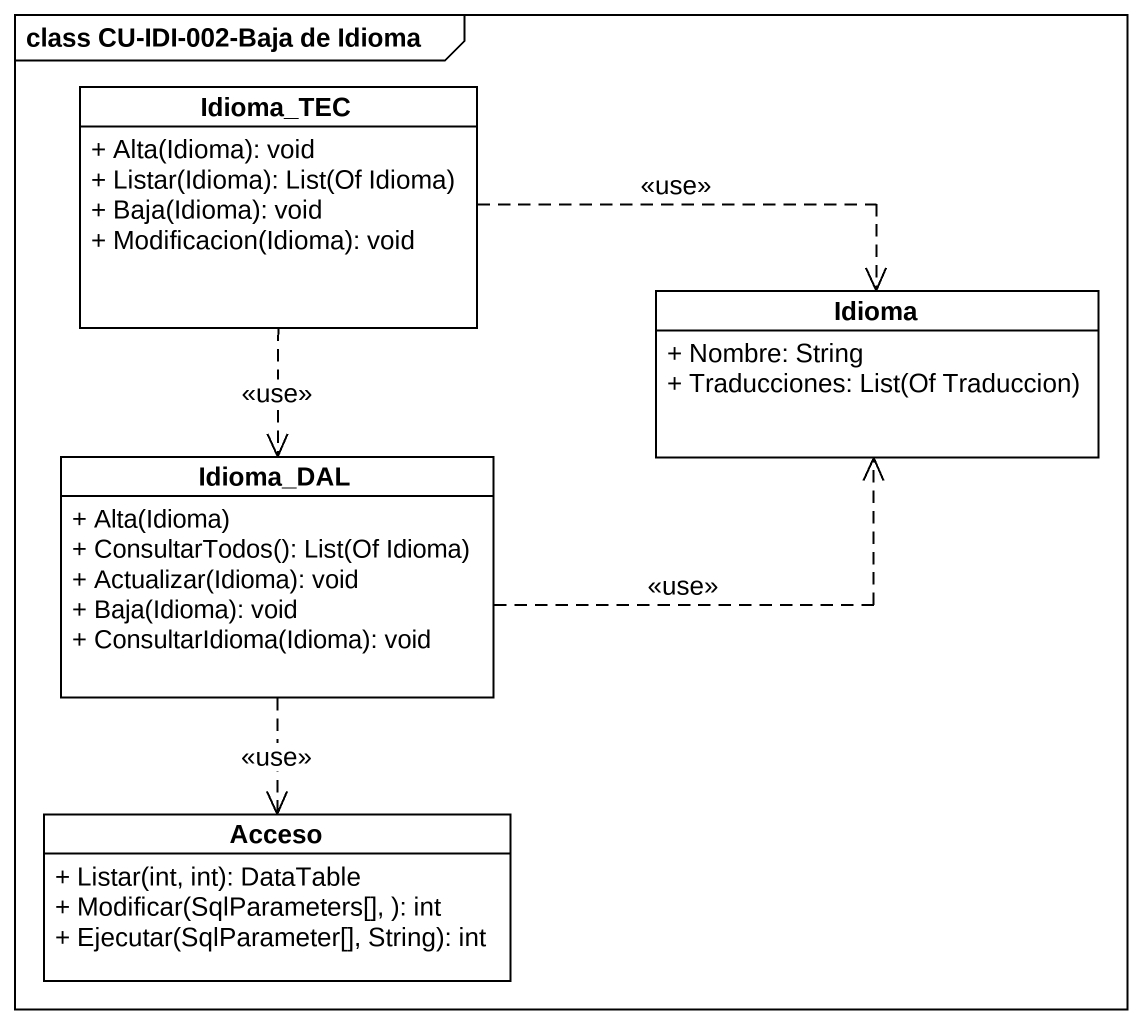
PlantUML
@startuml
mainframe class CU-IDI-002-Baja de Idioma
hide circle
hide empty members
skinparam classAttributeIconSize 0
class Idioma_TEC {
  + Alta(Idioma): void
  + Listar(Idioma): List(Of Idioma)
  + Baja(Idioma): void
  + Modificacion(Idioma): void
}
class Idioma {
  + Nombre: String
  {field} + Traducciones: List(Of Traduccion)
}
class Idioma_DAL {
  + Alta(Idioma)
  + ConsultarTodos(): List(Of Idioma)
  + Actualizar(Idioma): void
  + Baja(Idioma): void
  + ConsultarIdioma(Idioma): void
}
class Acceso {
  + Listar(int, int): DataTable
  + Modificar(SqlParameters[], ): int
  + Ejecutar(SqlParameter[], String): int
}
Idioma_TEC .right.> Idioma : <<use>>
Idioma_TEC ..> Idioma_DAL : <<use>>
Idioma_DAL .right.> Idioma : <<use>>
Idioma_DAL ..> Acceso : <<use>>
@enduml
